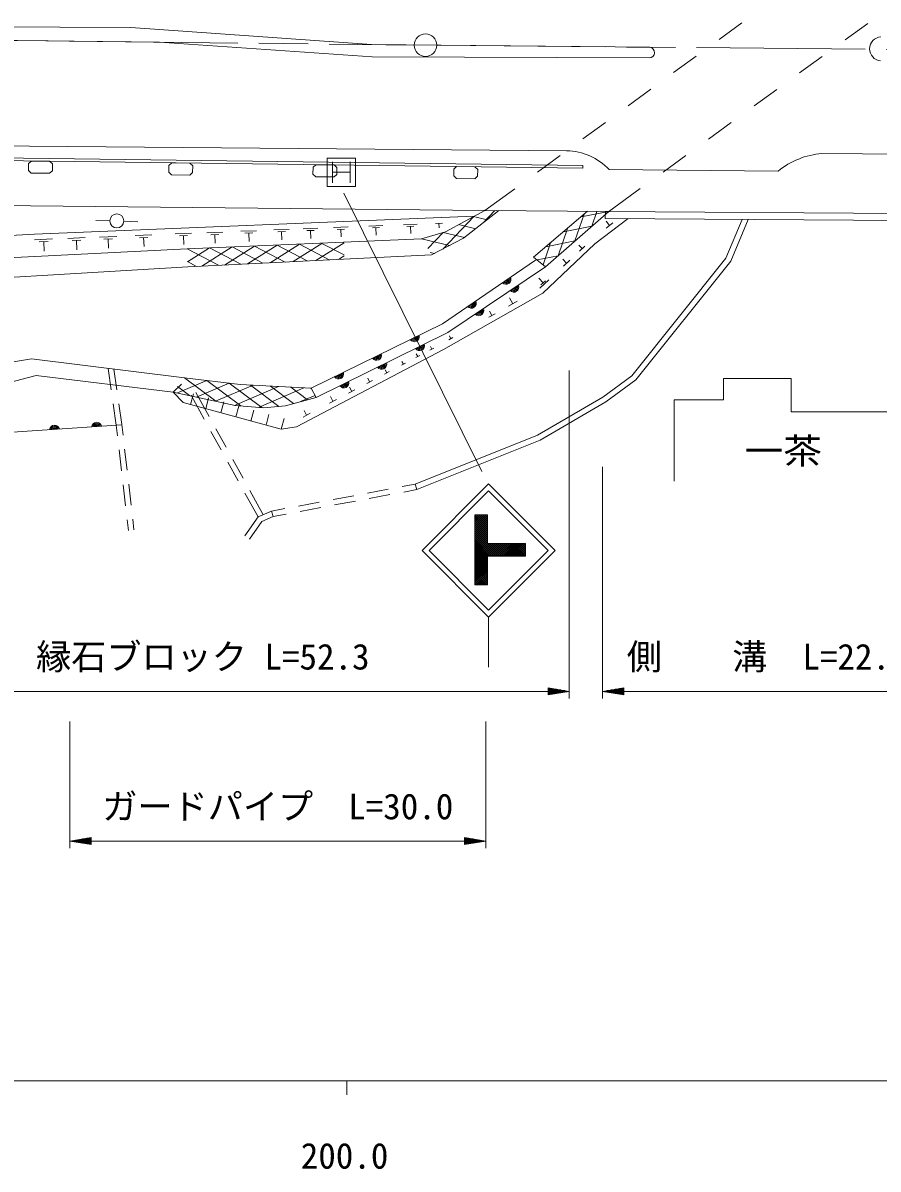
# Model space of a CAD drawing. Units: millimetres, scale not verified. Extents: x 40000 to 680000, y 20000 to 380000.
# Drawn here: x 244955 to 305808, y 198715 to 280217 of the extents above; entities that cross this region are included whole.
import ezdxf
from ezdxf.enums import TextEntityAlignment as Align

# ---------------------------------------------------------------- set-up
doc = ezdxf.new("R2010")
doc.units = ezdxf.units.MM
doc.header["$LTSCALE"] = 1000
doc.linetypes.add('CHAIN', pattern=[18.5, 12, -1.5, 3.5, -1.5])
for name, color, linetype, lineweight in [('M-BGD', 7, 'Continuous', 13), ('M-BMK', 2, 'CHAIN', 13), ('M-BMK-SRVR', 3, 'Continuous', 13), ('M-STR-HTXT', 7, 'Continuous', 13), ('M-STR-STR1', 1, 'Continuous', 13), ('M-STR-STRC', 7, 'Continuous', 13), ('M-STR-STRD', 7, 'Continuous', 13), ('M-TTL-BAND', 7, 'Continuous', 13)]:
    doc.layers.add(name, color=color, linetype=linetype, lineweight=lineweight)
doc.styles.add('ＭＳ ゴシック', font='')
doc.styles.get('ＭＳ ゴシック').set_extended_font_data('MS Gothic')

msp = doc.modelspace()

# ---------------------------------------------------------------- linework, layer by layer
at = {"layer": 'M-BGD'}
for p, q in [((301814, 270933), (317785, 270782)), ((245354, 270215), (245348, 269732)), ((245557, 270398), (245354, 270215)), ((245557, 270398), (246858, 270381)), ((246858, 270381), (247056, 270192)), ((247056, 270192), (247050, 269709)), ((255339, 270083), (255332, 269600)), ((255541, 270266), (255339, 270083)), ((255541, 270266), (256843, 270249)), ((256843, 270249), (257040, 270061)), ((257040, 270061), (257034, 269578)), ((265600, 269952), (265594, 269469)), ((265803, 270135), (265600, 269952)), ((265803, 270135), (267105, 270118)), ((267105, 270118), (267302, 269929)), ((267302, 269929), (267296, 269446)), ((275613, 269816), (275607, 269333)), ((275816, 269999), (275613, 269816)), ((275816, 269999), (277117, 269982)), ((277117, 269982), (277315, 269793)), ((277315, 269793), (277308, 269310)), ((286671, 269794), (298690, 269674)), ((245545, 269544), (245348, 269732)), ((245545, 269544), (246847, 269526)), ((246847, 269526), (247050, 269709)), ((255530, 269412), (255332, 269600)), ((255530, 269412), (256832, 269395)), ((256832, 269395), (257034, 269578)), ((265792, 269280), (265594, 269469)), ((265792, 269280), (267093, 269263)), ((267093, 269263), (267296, 269446)), ((275804, 269144), (275607, 269333)), ((275804, 269144), (277106, 269127)), ((277106, 269127), (277308, 269310)), ((216967, 267519), (277821, 266877)), ((277717, 266003), (278546, 266872)), ((278643, 266872), (278784, 266837)), ((282145, 262883), (286649, 266815)), ((284886, 266606), (284239, 264711)), ((286649, 266815), (284676, 266427)), ((285804, 266818), (285444, 265763)), ((286401, 266817), (286398, 266316)), ((286401, 266817), (311087, 266644)), ((251140, 266143), (250140, 266159)), ((252139, 266112), (253138, 266066)), ((267059, 265666), (268095, 265708)), ((269567, 265767), (270575, 265808)), ((272035, 265867), (273015, 265907)), ((272285, 265747), (272775, 265766)), ((272530, 265757), (272551, 265234)), ((274310, 265959), (274801, 265979)), ((274556, 265969), (274569, 265642)), ((274829, 264134), (277048, 266461)), ((275961, 265876), (277177, 265581)), ((277015, 266444), (277980, 266209)), ((285444, 265763), (283421, 265365)), ((286398, 266316), (311474, 266140)), ((286705, 265810), (286465, 266125)), ((286941, 265990), (286469, 265630)), ((294973, 263488), (296127, 266248)), ((295320, 263282), (296559, 266245)), ((248140, 264899), (249391, 264950)), ((250403, 264991), (251629, 265040)), ((252942, 265094), (254139, 265142)), ((253248, 264946), (253846, 264970)), ((253547, 264958), (253573, 264320)), ((255793, 265209), (256957, 265256)), ((256090, 265066), (256672, 265089)), ((256381, 265077), (256406, 264457)), ((258031, 265300), (259170, 265346)), ((258322, 265160), (258892, 265183)), ((258607, 265171), (258632, 264564)), ((260472, 265399), (261582, 265444)), ((260755, 265262), (261311, 265284)), ((261033, 265273), (261057, 264681)), ((262813, 265494), (263897, 265538)), ((263090, 265360), (263632, 265382)), ((263361, 265371), (263384, 264793)), ((264886, 265578), (265946, 265621)), ((265157, 265447), (265687, 265468)), ((265422, 265458), (265445, 264892)), ((267323, 265538), (267841, 265559)), ((267582, 265548), (267605, 264996)), ((269824, 265643), (270328, 265664)), ((270076, 265653), (270098, 265116)), ((273759, 264172), (274855, 265321)), ((274855, 265321), (276373, 264953)), ((283697, 265598), (283033, 263658)), ((245787, 264804), (247064, 264855)), ((246113, 264646), (246752, 264672)), ((246432, 264659), (246460, 263978)), ((248460, 264745), (249085, 264770)), ((248773, 264758), (248800, 264090)), ((250716, 264840), (251329, 264865)), ((251023, 264852), (251049, 264199)), ((256643, 264159), (258884, 262982)), ((256670, 263230), (258242, 264223)), ((257683, 262923), (259841, 264287)), ((258242, 264223), (260458, 263059)), ((259306, 263003), (261439, 264351)), ((259841, 264287), (262031, 263136)), ((260929, 263082), (263038, 264415)), ((261439, 264351), (263605, 263213)), ((262553, 263162), (264637, 264479)), ((263038, 264415), (265179, 263290)), ((264176, 263241), (266236, 264542)), ((264637, 264479), (266752, 263367)), ((265800, 263321), (267808, 264590)), ((266236, 264542), (267809, 263716)), ((273320, 264871), (275314, 264387)), ((282507, 264591), (281971, 263023)), ((284239, 264711), (282167, 264303)), ((284753, 264170), (284517, 264423)), ((284943, 264347), (284563, 263993)), ((267423, 263400), (267809, 263644)), ((273931, 263899), (274235, 263825)), ((281317, 263584), (281308, 263557)), ((283033, 263658), (281546, 263365)), ((283643, 263133), (283372, 263423)), ((283861, 263336), (283425, 262929)), ((288291, 255118), (294973, 263488)), ((288570, 254827), (295320, 263282)), ((256670, 263241), (257310, 262905)), ((281976, 261738), (281655, 262076)), ((282373, 261953), (281738, 261353)), ((282134, 261888), (281817, 261587)), ((280128, 260429), (279500, 260074)), ((279814, 260251), (279577, 260671)), ((278552, 259538), (278099, 259282)), ((278325, 259410), (278155, 259712)), ((275554, 257841), (275262, 257687)), ((275408, 257764), (275306, 257958)), ((274204, 257101), (273913, 256948)), ((274058, 257024), (273956, 257218)), ((272174, 256029), (271883, 255876)), ((272029, 255952), (271926, 256146)), ((273197, 256570), (272906, 256417)), ((273052, 256494), (272949, 256688)), ((251235, 254128), (251016, 255652)), ((251638, 254131), (251427, 255601)), ((271023, 255422), (270682, 255243)), ((270853, 255332), (270733, 255560)), ((286227, 253613), (288291, 255118)), ((255649, 253968), (256229, 254518)), ((255951, 253902), (258041, 254793)), ((255956, 254357), (256810, 253716)), ((256452, 254985), (258681, 253311)), ((257304, 253609), (259629, 254601)), ((258041, 254793), (260452, 252982)), ((258657, 253317), (261330, 254456)), ((259629, 254601), (261947, 252860)), ((260010, 253024), (263143, 254360)), ((261140, 254466), (263157, 252951)), ((262574, 254390), (264219, 253155)), ((264008, 254313), (265197, 253420)), ((268350, 254013), (268193, 254311)), ((269824, 254790), (269431, 254583)), ((269627, 254686), (269489, 254948)), ((286446, 253278), (288570, 254827)), ((294811, 253404), (294811, 254939)), ((294811, 254939), (299621, 254939)), ((299621, 254939), (299621, 252555)), ((256888, 253081), (257099, 253852)), ((257854, 252041), (256918, 253739)), ((258204, 252234), (257268, 253932)), ((257961, 252787), (258172, 253559)), ((261711, 252879), (264955, 254263)), ((264707, 253287), (265742, 253728)), ((265442, 254237), (265482, 254207)), ((267019, 253311), (266842, 253646)), ((268573, 254131), (268127, 253895)), ((281583, 250904), (286227, 253613)), ((251595, 251614), (251377, 253138)), ((251991, 251671), (251780, 253141)), ((259034, 252493), (259245, 253265)), ((260108, 252200), (260319, 252971)), ((261181, 251906), (261392, 252678)), ((265146, 252324), (264970, 252659)), ((267270, 253444), (266767, 253178)), ((281759, 250544), (286446, 253278)), ((291294, 247623), (291294, 253404)), ((291294, 253404), (294811, 253404)), ((262254, 251612), (262465, 252384)), ((263328, 251319), (263539, 252090)), ((265398, 252457), (264895, 252191)), ((299621, 252555), (307745, 252555)), ((251683, 250850), (251595, 251614)), ((252081, 250896), (251993, 251660)), ((259061, 249851), (258337, 251165)), ((259411, 250044), (258687, 251358)), ((272870, 247422), (281583, 250904)), ((272983, 247036), (281759, 250544)), ((251970, 248367), (251798, 249857)), ((252367, 248412), (252195, 249903)), ((260267, 247662), (259543, 248976)), ((260618, 247855), (259894, 249169)), ((252256, 245883), (252084, 247373)), ((252653, 245929), (252482, 247419)), ((262036, 245281), (261100, 246979)), ((269480, 246785), (270955, 247062)), ((271937, 247247), (272870, 247422)), ((272052, 246861), (272983, 247036)), ((272870, 247422), (272983, 247036)), ((261686, 245088), (260750, 246786)), ((264566, 245862), (266041, 246139)), ((267023, 246323), (268498, 246600)), ((267138, 245938), (268612, 246215)), ((269595, 246400), (271069, 246677)), ((261686, 245088), (262651, 245502)), ((262651, 245502), (263584, 245677)), ((262768, 245117), (262651, 245502)), ((264681, 245476), (266155, 245753)), ((252459, 244126), (252371, 244890)), ((252856, 244172), (252768, 244935)), ((260740, 243734), (261686, 245088)), ((261068, 243505), (261948, 244766)), ((261948, 244766), (262768, 245117)), ((262768, 245117), (263698, 245291))]:
    msp.add_line(p, q, dxfattribs=at)
for points in [[(231757, 270780), (231758, 271562), (283647, 271132)], [(277821, 266877), (275021, 265370), (273320, 264871), (256643, 264159), (215604, 262091)], [(215627, 260605), (234355, 261534), (256680, 262874), (274041, 263724), (276315, 264908), (278826, 266870)], [(282145, 262883), (281296, 263566), (285140, 266820)], [(215582, 263511), (245779, 265204), (277067, 266472)], [(263328, 251319), (264418, 251488), (274881, 257004), (281941, 260994), (285658, 264507), (288012, 266305)], [(265466, 254236), (274812, 258827), (281438, 263354)], [(265818, 253589), (275201, 258202), (282145, 262883)], [(265466, 254236), (260421, 254505), (256452, 254985), (245568, 256320), (238746, 255192), (235603, 254878), (230944, 254905), (215699, 255894)], [(215715, 254848), (231577, 253265), (236180, 253191), (240895, 253847), (245905, 255142), (255649, 253968), (260049, 253015), (262083, 252849), (263636, 252997), (265818, 253589), (265466, 254236)], [(263328, 251319), (256351, 253228), (255649, 253968)], [(251995, 251641), (242415, 250989), (228108, 251043), (214717, 252229)]]:
    msp.add_lwpolyline(points, dxfattribs=at)
msp.add_circle((251640, 266135), 500, dxfattribs=at)
for centre, radius, start, end in [((283529, 266780), 4354, 43.80547, 88.44556), ((302283, 265264), 5688, 94.73054, 129.17436), ((279333, 261982), 354, 223.14119, 25.54637), ((279333, 261982), 283, 225.36523, 23.32233), ((279333, 261982), 212, 229.11156, 19.576), ((279333, 261982), 142, 236.82329, 11.86428), ((279333, 261982), 100, 247.14095, 1.54661), ((279333, 261982), 100, 247.14095, 1.54661), ((279887, 261426), 354, 222.77832, 25.1835), ((279887, 261426), 283, 225.00236, 22.95946), ((279887, 261426), 212, 228.74868, 19.21313), ((279887, 261426), 142, 236.46041, 11.5014), ((279887, 261426), 100, 246.77807, 1.18374), ((279887, 261426), 100, 246.77807, 1.18374), ((276856, 260289), 354, 223.14119, 25.54637), ((276856, 260289), 283, 225.36523, 23.32233), ((276856, 260289), 212, 229.11156, 19.576), ((276856, 260289), 142, 236.82329, 11.86428), ((276856, 260289), 100, 247.14095, 1.54661), ((276856, 260289), 100, 247.14095, 1.54661), ((277399, 259749), 354, 222.77832, 25.1835), ((277399, 259749), 283, 225.00236, 22.95946), ((277399, 259749), 212, 228.74868, 19.21313), ((277399, 259749), 142, 236.46041, 11.5014), ((277399, 259749), 100, 246.77807, 1.18374), ((277399, 259749), 100, 246.77807, 1.18374), ((272808, 257903), 354, 214.961, 17.36618), ((272808, 257903), 283, 217.18504, 15.14214), ((272808, 257903), 212, 220.93137, 11.39582), ((272808, 257903), 142, 228.6431, 3.68409), ((272808, 257903), 100, 238.96076, 353.36643), ((272808, 257903), 100, 238.96076, 353.36643), ((273178, 257268), 354, 214.97933, 17.38451), ((273178, 257268), 283, 217.20337, 15.16047), ((273178, 257268), 212, 220.9497, 11.41415), ((273178, 257268), 142, 228.66143, 3.70242), ((273178, 257268), 100, 238.97909, 353.38475), ((273178, 257268), 100, 238.97909, 353.38475), ((270116, 256580), 354, 214.961, 17.36618), ((270116, 256580), 283, 217.18504, 15.14214), ((270116, 256580), 212, 220.93137, 11.39582), ((270116, 256580), 142, 228.6431, 3.68409), ((270116, 256580), 100, 238.96076, 353.36643), ((270116, 256580), 100, 238.96076, 353.36643), ((270486, 255944), 354, 214.97933, 17.38451), ((270486, 255944), 283, 217.20337, 15.16047), ((270486, 255944), 212, 220.9497, 11.41415), ((270486, 255944), 142, 228.66143, 3.70242), ((270486, 255944), 100, 238.97909, 353.38475), ((270486, 255944), 100, 238.97909, 353.38475), ((267423, 255257), 354, 214.961, 17.36618), ((267423, 255257), 283, 217.18504, 15.14214), ((267423, 255257), 212, 220.93137, 11.39582), ((267423, 255257), 142, 228.6431, 3.68409), ((267423, 255257), 100, 238.96076, 353.36643), ((267423, 255257), 100, 238.96076, 353.36643), ((267793, 254620), 354, 214.97933, 17.38451), ((267793, 254620), 283, 217.20337, 15.16047), ((267793, 254620), 212, 220.9497, 11.41415), ((267793, 254620), 142, 228.66143, 3.70242), ((267793, 254620), 100, 238.97909, 353.38475), ((267793, 254620), 100, 238.97909, 353.38475), ((247209, 251261), 354, 12.69112, 175.0963), ((247209, 251261), 283, 14.91516, 172.87226), ((247209, 251261), 212, 18.66148, 169.12593), ((247209, 251261), 142, 26.37321, 161.4142), ((247209, 251261), 100, 36.69088, 151.09654), ((247209, 251261), 100, 36.69088, 151.09654), ((250202, 251465), 354, 12.69112, 175.0963), ((250202, 251465), 283, 14.91516, 172.87226), ((250202, 251465), 212, 18.66148, 169.12593), ((250202, 251465), 142, 26.37321, 161.4142), ((250202, 251465), 100, 36.69088, 151.09654), ((250202, 251465), 100, 36.69088, 151.09654)]:
    msp.add_arc(centre, radius, start, end, dxfattribs=at)
at = {"layer": 'M-BMK'}
for p, q in [((174259, 279754), (272797, 278643)), ((274397, 278627), (372545, 277731))]:
    msp.add_line(p, q, dxfattribs=at)
at = {"layer": 'M-BMK-SRVR'}
msp.add_circle((273597, 278634), 800, dxfattribs=at)
at = {"layer": 'M-STR-HTXT'}
for p, q in [((283824, 255494), (283824, 232186)), ((286208, 248658), (286208, 232186)), ((233189, 232686), (282324, 232686)), ((283824, 232686), (282324, 232936)), ((282324, 232936), (282324, 232436)), ((282624, 232886), (282324, 232886)), ((282324, 232836), (282924, 232836)), ((283224, 232786), (282324, 232786)), ((282324, 232736), (283524, 232736)), ((283824, 232686), (282324, 232436)), ((283824, 232686), (282324, 232686)), ((282324, 232636), (283524, 232636)), ((283224, 232586), (282324, 232586)), ((282324, 232536), (282924, 232536)), ((282624, 232486), (282324, 232486)), ((286208, 232686), (287708, 232936)), ((286208, 232686), (287708, 232436)), ((286208, 232686), (287708, 232686)), ((287708, 232736), (286508, 232736)), ((287708, 232636), (286508, 232636)), ((286808, 232786), (287708, 232786)), ((286808, 232586), (287708, 232586)), ((287708, 232836), (287108, 232836)), ((287708, 232536), (287108, 232536)), ((287408, 232886), (287708, 232886)), ((287408, 232486), (287708, 232486)), ((287708, 232436), (287708, 232936)), ((287708, 232686), (308121, 232686)), ((248305, 230550), (248305, 221537)), ((277884, 230550), (277884, 221537)), ((248305, 222037), (249805, 222287)), ((248305, 222037), (249805, 221787)), ((248305, 222037), (249805, 222037)), ((249805, 222087), (248605, 222087)), ((249805, 221987), (248605, 221987)), ((248905, 222137), (249805, 222137)), ((248905, 221937), (249805, 221937)), ((249805, 222187), (249205, 222187)), ((249805, 221887), (249205, 221887)), ((249505, 222237), (249805, 222237)), ((249505, 221837), (249805, 221837)), ((249805, 221787), (249805, 222287)), ((249805, 222037), (276384, 222037)), ((277884, 222037), (276384, 222287)), ((276384, 222287), (276384, 221787)), ((276684, 222237), (276384, 222237)), ((276384, 222187), (276984, 222187)), ((277284, 222137), (276384, 222137)), ((276384, 222087), (277584, 222087)), ((277884, 222037), (276384, 221787)), ((277884, 222037), (276384, 222037)), ((276384, 221987), (277584, 221987)), ((277284, 221937), (276384, 221937)), ((276384, 221887), (276984, 221887)), ((276684, 221837), (276384, 221837))]:
    msp.add_line(p, q, dxfattribs=at)
at = {"layer": 'M-STR-STR1'}
for p, q in [((296105, 280217), (294489, 279039)), ((305072, 280182), (303453, 279008)), ((292873, 277860), (291258, 276681)), ((301835, 277833), (300216, 276659)), ((289642, 275502), (288026, 274323)), ((298597, 275484), (296978, 274310)), ((286411, 273144), (284795, 271966)), ((295359, 273135), (293741, 271961)), ((283179, 270787), (281564, 269608)), ((292122, 270786), (290503, 269612)), ((279948, 268429), (277821, 266877)), ((288884, 268437), (286649, 266815)), ((286649, 266815), (277821, 266877))]:
    msp.add_line(p, q, dxfattribs=at)
at = {"layer": 'M-STR-STRC'}
for p, q in [((266611, 268593), (266611, 270593)), ((266611, 270593), (268611, 270593)), ((268611, 270593), (268611, 268593)), ((266986, 270343), (266986, 268843)), ((268236, 270343), (268236, 268843)), ((266986, 269593), (268236, 269593)), ((268611, 268593), (266611, 268593)), ((277613, 248316), (267795, 268119)), ((273359, 242694), (278096, 247431)), ((278096, 247431), (282834, 242694)), ((273854, 242694), (278096, 246936)), ((278096, 246936), (282339, 242694)), ((277114, 245232), (277114, 240267)), ((278014, 245232), (277114, 245232)), ((277114, 245105), (277241, 245232)), ((277114, 244964), (277382, 245232)), ((277114, 244822), (277524, 245232)), ((277114, 244681), (277665, 245232)), ((277114, 244539), (277806, 245232)), ((277114, 244398), (277948, 245232)), ((278014, 244315), (277114, 245215)), ((277114, 244257), (278014, 245157)), ((278014, 244174), (277114, 245074)), ((277114, 244115), (278014, 245015)), ((278014, 244032), (277114, 244932)), ((277114, 243974), (278014, 244874)), ((278014, 243891), (277114, 244791)), ((277114, 243832), (278014, 244732)), ((278014, 243749), (277114, 244649)), ((277114, 243691), (278014, 244591)), ((278014, 243608), (277114, 244508)), ((278014, 244457), (277239, 245232)), ((278014, 244598), (277380, 245232)), ((278014, 244740), (277522, 245232)), ((278014, 244881), (277663, 245232)), ((278014, 245022), (277805, 245232)), ((278014, 245164), (277946, 245232)), ((278014, 245232), (278014, 243199)), ((277114, 243549), (278014, 244449)), ((278014, 243467), (277114, 244367)), ((277114, 243408), (278014, 244308)), ((278014, 243325), (277114, 244225)), ((277114, 243267), (278014, 244167)), ((278899, 242299), (277114, 244084)), ((277114, 243125), (278014, 244025)), ((278757, 242299), (277114, 243942)), ((277114, 242984), (278014, 243884)), ((278616, 242299), (277114, 243801)), ((277114, 242842), (278014, 243742)), ((278474, 242299), (277114, 243659)), ((277114, 242701), (278014, 243601)), ((278333, 242299), (277114, 243518)), ((277114, 242559), (278014, 243459)), ((278191, 242299), (277114, 243377)), ((277114, 242418), (278014, 243318)), ((278050, 242299), (277114, 243235)), ((277114, 242277), (278037, 243199)), ((277114, 242135), (278178, 243199)), ((277114, 241994), (278319, 243199)), ((277114, 241852), (278461, 243199)), ((277114, 241711), (278602, 243199)), ((277114, 241570), (278744, 243199)), ((277114, 241428), (278885, 243199)), ((278014, 242194), (277114, 243094)), ((278014, 242052), (277114, 242952)), ((278014, 243199), (280707, 243199)), ((278127, 242299), (279027, 243199)), ((279040, 242299), (278140, 243199)), ((278268, 242299), (279168, 243199)), ((279182, 242299), (278282, 243199)), ((278409, 242299), (279309, 243199)), ((279323, 242299), (278423, 243199)), ((278551, 242299), (279451, 243199)), ((279464, 242299), (278564, 243199)), ((278692, 242299), (279592, 243199)), ((279606, 242299), (278706, 243199)), ((278834, 242299), (279734, 243199)), ((279747, 242299), (278847, 243199)), ((278975, 242299), (279875, 243199)), ((279889, 242299), (278989, 243199)), ((279117, 242299), (280017, 243199)), ((280030, 242299), (279130, 243199)), ((279258, 242299), (280158, 243199)), ((280172, 242299), (279272, 243199)), ((279399, 242299), (280299, 243199)), ((280313, 242299), (279413, 243199)), ((279541, 242299), (280441, 243199)), ((280454, 242299), (279554, 243199)), ((279682, 242299), (280582, 243199)), ((280596, 242299), (279696, 243199)), ((279824, 242299), (280707, 243182)), ((280707, 242330), (279837, 243199)), ((279965, 242299), (280707, 243041)), ((280707, 242471), (279979, 243199)), ((280107, 242299), (280707, 242900)), ((280707, 242612), (280120, 243199)), ((280707, 242754), (280262, 243199)), ((280707, 242895), (280403, 243199)), ((280707, 243037), (280544, 243199)), ((280707, 243178), (280686, 243199)), ((280707, 243199), (280707, 242299)), ((273359, 242694), (278096, 237956)), ((273854, 242694), (278096, 238451)), ((278014, 241911), (277114, 242811)), ((278014, 241769), (277114, 242669)), ((278014, 241628), (277114, 242528)), ((278014, 241487), (277114, 242387)), ((278014, 241345), (277114, 242245)), ((277114, 241287), (278014, 242187)), ((278014, 241204), (277114, 242104)), ((280707, 242299), (278014, 242299)), ((278014, 242299), (278014, 240267)), ((278096, 238451), (282339, 242694)), ((278096, 237956), (282834, 242694)), ((280248, 242299), (280707, 242758)), ((280389, 242299), (280707, 242617)), ((280531, 242299), (280707, 242475)), ((280672, 242299), (280707, 242334)), ((277114, 241145), (278014, 242045)), ((278014, 241062), (277114, 241962)), ((277114, 241004), (278014, 241904)), ((278014, 240921), (277114, 241821)), ((277114, 240862), (278014, 241762)), ((278014, 240779), (277114, 241679)), ((277114, 240721), (278014, 241621)), ((278014, 240638), (277114, 241538)), ((277114, 240580), (278014, 241480)), ((278014, 240497), (277114, 241397)), ((277114, 240438), (278014, 241338)), ((278014, 240355), (277114, 241255)), ((277114, 240297), (278014, 241197)), ((277961, 240267), (277114, 241114)), ((277820, 240267), (277114, 240972)), ((277678, 240267), (277114, 240831)), ((277537, 240267), (277114, 240689)), ((277395, 240267), (277114, 240548)), ((277225, 240267), (278014, 241055)), ((277367, 240267), (278014, 240914)), ((277508, 240267), (278014, 240772)), ((277650, 240267), (278014, 240631)), ((277791, 240267), (278014, 240490)), ((277254, 240267), (277114, 240406)), ((278014, 240267), (277114, 240267)), ((277933, 240267), (278014, 240348)), ((278096, 237956), (278096, 234400))]:
    msp.add_line(p, q, dxfattribs=at)
at = {"layer": 'M-STR-STRD'}
for p, q in [((231757, 270780), (284800, 270080)), ((231753, 270580), (284797, 269880)), ((284800, 270080), (284797, 269880))]:
    msp.add_line(p, q, dxfattribs=at)
for points in [[(289572, 278488), (269770, 278677), (252640, 279889), (232368, 279983)], [(232397, 279099), (254672, 278848), (269818, 277810), (289524, 277727)]]:
    msp.add_lwpolyline(points, dxfattribs=at)
for centre, radius, start, end in [((306068, 278371), 864, 95.01685, 263.87037), ((289517, 278110), 383, 270.96387, 81.82797)]:
    msp.add_arc(centre, radius, start, end, dxfattribs=at)
at = {"layer": 'M-TTL-BAND'}
for p, q in [((40000, 205000), (579000, 205000)), ((268000, 205000), (268000, 204000))]:
    msp.add_line(p, q, dxfattribs=at)

# ---------------------------------------------------------------- texts
at = {"layer": 'M-BGD', "style": 'ＭＳ ゴシック', "width": 1.1}
msp.add_text('一茶', height=1833, dxfattribs=at).set_placement((299059, 248308), align=Align.BOTTOM_CENTER)
at = {"layer": 'M-STR-HTXT', "style": 'ＭＳ ゴシック'}
for s, p in [('縁石ブロック L=52.3', (257757, 233686)), ('側\u3000\u3000溝  L=22.8', (297915, 233686)), ('ガードパイプ  L=30.0', (263094, 223037))]:
    msp.add_text(s, height=1833, dxfattribs=at).set_placement(p, align=Align.BOTTOM_CENTER)
at = {"layer": 'M-TTL-BAND', "style": 'ＭＳ ゴシック'}
msp.add_text('200.0', height=1833, dxfattribs=at).set_placement((267844, 198195), align=Align.BOTTOM_CENTER)

doc.saveas('drawing.dxf')
